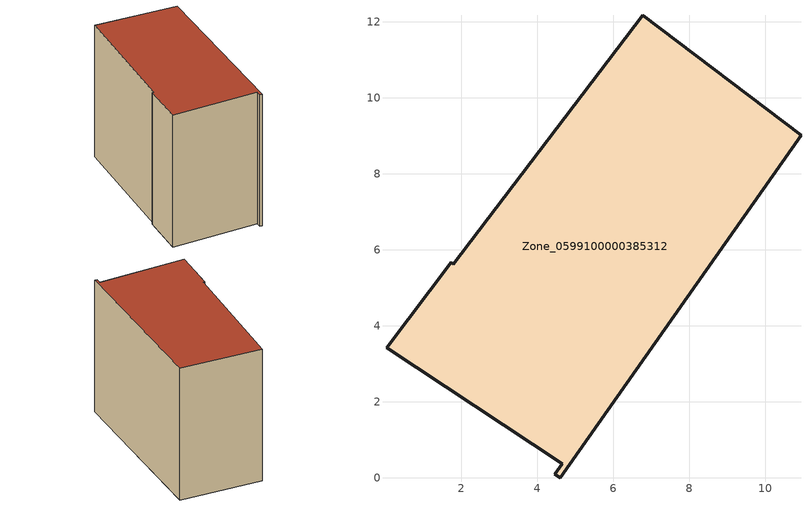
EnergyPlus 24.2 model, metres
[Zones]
Zone_0599100000385312
 floor ground (C_G): 4.6,0 4.46,0.1 4.66,0.37 0.03,3.42 1.74,5.67 1.8,5.62 6.78,12.18 10.95,9.01 z0
 wall outside (C_F): 10.95,9.01 6.78,12.18 1.8,5.62 1.74,5.67 0.03,3.42 4.66,0.37 4.46,0.1 4.6,0 10.95,9.01 z0:8.86
 roof outside (C_R): 0.03,3.42 4.66,0.37 4.46,0.1 4.6,0 10.95,9.01 6.78,12.18 1.8,5.62 1.74,5.67 z8.86
[BUILDING]
Pand.0599100000385312: North Axis=0; Terrain=City; Loads Convergence Tolerance Value=0.04; Temperature Convergence Tolerance Value=0.4; Solar Distribution=FullExterior; Maximum Number of Warmup Days=25; Minimum Number of Warmup Days=1
[Site:Location]
Rotterdam.The.Hague.AP_ZH_NLD Design_Conditions: Latitude=51.96; Longitude=4.45; Time Zone=1; Elevation=-4.5
[SITE:GROUNDTEMPERATURE:BUILDINGSURFACE]
18, 18, 18, 18, 18, 18, 18, 18, 18, 18, 18, 18
[MATERIAL] Thermal Absorptance=0.9; Solar Absorptance=0.7; Visible Absorptance=0.7
Name | Roughness | Thickness | Conductivity | Density | Specific Heat
G.TC.1992-2005 | MediumSmooth | 0.15 | 0.06 | 540 | 1210
F.TC.1992-2005 | Rough | 0.3 | 0.12 | 1920 | 840
R.TC.1992-2005 | MediumRough | 0.2 | 0.08 | 1500 | 1000
[CONSTRUCTION]
C_G: G.TC.1992-2005
C_F: F.TC.1992-2005
C_R: R.TC.1992-2005
[ZONE]
Zone_0599100000385312: Type=1; Multiplier=1; Ceiling Height=Autocalculate; Volume=Autocalculate; Floor Area=autocalculate; Part of Total Floor Area=Yes
[ZONEINFILTRATION:DESIGNFLOWRATE]
Infil_Zone_0599100000385312: Zone or ZoneList or Space or SpaceList=Zone_0599100000385312; Schedule=AlwaysOn; Design Flow Rate Calculation Method=Flow/Area; Flow Rate per Floor Area=0.0015; Constant Term Coefficient=1; Temperature Term Coefficient=0; Velocity Term Coefficient=0; Velocity Squared Term Coefficient=0
[HVACTEMPLATE:ZONE:IDEALLOADSAIRSYSTEM]
Zone_0599100000385312: Maximum Heating Supply Air Temperature=50; Minimum Cooling Supply Air Temperature=13; Maximum Heating Supply Air Humidity Ratio=0.0156; Minimum Cooling Supply Air Humidity Ratio=0.0077; Heating Limit=NoLimit; Cooling Limit=NoLimit; Dehumidification Control Type=ConstantSensibleHeatRatio; Cooling Sensible Heat Ratio=0.7; Dehumidification Setpoint=60; Humidification Control Type=None; Humidification Setpoint=30; Outdoor Air Method=None; Outdoor Air Flow Rate per Person=0.00944; Outdoor Air Flow Rate per Zone Floor Area=0; Outdoor Air Flow Rate per Zone=0; Demand Controlled Ventilation Type=None; Outdoor Air Economizer Type=NoEconomizer; Heat Recovery Type=None; Sensible Heat Recovery Effectiveness=0.7; Latent Heat Recovery Effectiveness=0.65
[ZONECONTROL:THERMOSTAT]
ThermostatControl_Zone_0599100000385312: Zone or ZoneList=Zone_0599100000385312; Control Type Schedule=DualSetpointControlType; Control 1=Thermostat_Zone_0599100000385312; Temperature Difference Between Cutout And Setpoint=0
[THERMOSTATSETPOINT:DUALSETPOINT]
Thermostat_Zone_0599100000385312: Heating Setpoint Temperature Schedule=HeatingSetpoint_Zone_0599100000385312; Cooling Setpoint Temperature Schedule=CoolingSetpoint_Zone_0599100000385312
[SCHEDULE:COMPACT]
HeatingSetpoint_Zone_0599100000385312: Through: 12/31, For: AllDays, Until: 24:00, 21
CoolingSetpoint_Zone_0599100000385312: Through: 12/31, For: AllDays, Until: 24:00, 24
DualSetpointControlType: Through: 12/31, For: AllDays, Until: 24:00, 4
AlwaysOn: Through: 12/31, For: AllDays, Until: 24:00, 1
